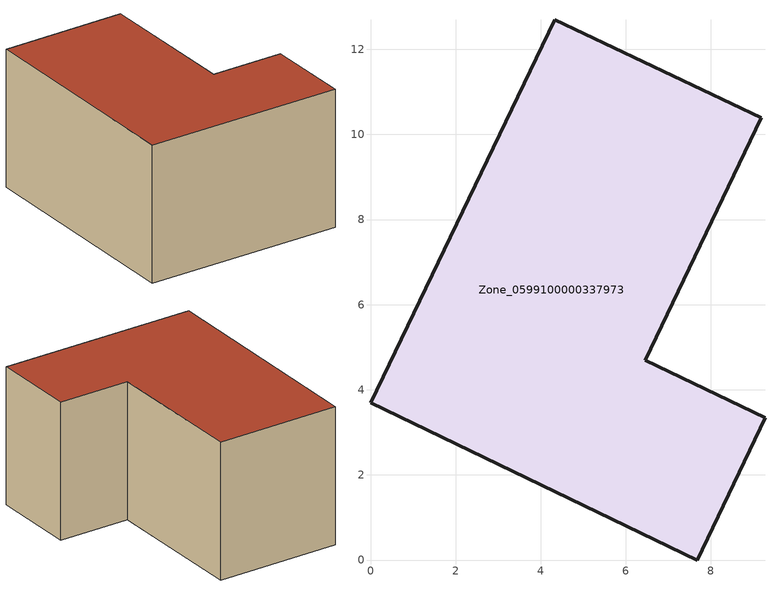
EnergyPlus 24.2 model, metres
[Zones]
Zone_0599100000337973
 floor ground (C_G): 0,3.7 4.33,12.69 9.18,10.39 6.45,4.69 9.27,3.34 7.68,0 z4.16
 wall outside (C_F): 7.68,0 9.27,3.34 6.45,4.69 9.18,10.39 4.33,12.69 0,3.7 7.68,0 z4.16:10.1
 roof outside (C_R): 4.33,12.69 0,3.7 7.68,0 9.27,3.34 6.45,4.69 9.18,10.39 z10.1
[BUILDING]
Pand.0599100000337973: North Axis=0; Terrain=City; Loads Convergence Tolerance Value=0.04; Temperature Convergence Tolerance Value=0.4; Solar Distribution=FullExterior; Maximum Number of Warmup Days=25; Minimum Number of Warmup Days=1
[Site:Location]
Rotterdam.The.Hague.AP_ZH_NLD Design_Conditions: Latitude=51.96; Longitude=4.45; Time Zone=1; Elevation=-4.5
[SITE:GROUNDTEMPERATURE:BUILDINGSURFACE]
18, 18, 18, 18, 18, 18, 18, 18, 18, 18, 18, 18
[MATERIAL] Thermal Absorptance=0.9; Solar Absorptance=0.7; Visible Absorptance=0.7
Name | Roughness | Thickness | Conductivity | Density | Specific Heat
G.TC.1975-1991 | MediumSmooth | 0.15 | 0.288461 | 540 | 1210
F.TC.1975-1991 | Rough | 0.3 | 0.230769 | 1920 | 840
R.TC.1975-1991 | MediumRough | 0.2 | 0.153846 | 1500 | 1000
[CONSTRUCTION]
C_G: G.TC.1975-1991
C_F: F.TC.1975-1991
C_R: R.TC.1975-1991
[ZONE]
Zone_0599100000337973: Type=1; Multiplier=1; Ceiling Height=Autocalculate; Volume=Autocalculate; Floor Area=autocalculate; Part of Total Floor Area=Yes
[ZONEINFILTRATION:DESIGNFLOWRATE]
Infil_Zone_0599100000337973: Zone or ZoneList or Space or SpaceList=Zone_0599100000337973; Schedule=AlwaysOn; Design Flow Rate Calculation Method=Flow/Area; Flow Rate per Floor Area=0.003; Constant Term Coefficient=1; Temperature Term Coefficient=0; Velocity Term Coefficient=0; Velocity Squared Term Coefficient=0
[HVACTEMPLATE:ZONE:IDEALLOADSAIRSYSTEM]
Zone_0599100000337973: Maximum Heating Supply Air Temperature=50; Minimum Cooling Supply Air Temperature=13; Maximum Heating Supply Air Humidity Ratio=0.0156; Minimum Cooling Supply Air Humidity Ratio=0.0077; Heating Limit=NoLimit; Cooling Limit=NoLimit; Dehumidification Control Type=ConstantSensibleHeatRatio; Cooling Sensible Heat Ratio=0.7; Dehumidification Setpoint=60; Humidification Control Type=None; Humidification Setpoint=30; Outdoor Air Method=None; Outdoor Air Flow Rate per Person=0.00944; Outdoor Air Flow Rate per Zone Floor Area=0; Outdoor Air Flow Rate per Zone=0; Demand Controlled Ventilation Type=None; Outdoor Air Economizer Type=NoEconomizer; Heat Recovery Type=None; Sensible Heat Recovery Effectiveness=0.7; Latent Heat Recovery Effectiveness=0.65
[ZONECONTROL:THERMOSTAT]
ThermostatControl_Zone_0599100000337973: Zone or ZoneList=Zone_0599100000337973; Control Type Schedule=DualSetpointControlType; Control 1=Thermostat_Zone_0599100000337973; Temperature Difference Between Cutout And Setpoint=0
[THERMOSTATSETPOINT:DUALSETPOINT]
Thermostat_Zone_0599100000337973: Heating Setpoint Temperature Schedule=HeatingSetpoint_Zone_0599100000337973; Cooling Setpoint Temperature Schedule=CoolingSetpoint_Zone_0599100000337973
[SCHEDULE:COMPACT]
HeatingSetpoint_Zone_0599100000337973: Through: 12/31, For: AllDays, Until: 24:00, 21
CoolingSetpoint_Zone_0599100000337973: Through: 12/31, For: AllDays, Until: 24:00, 24
DualSetpointControlType: Through: 12/31, For: AllDays, Until: 24:00, 4
AlwaysOn: Through: 12/31, For: AllDays, Until: 24:00, 1
